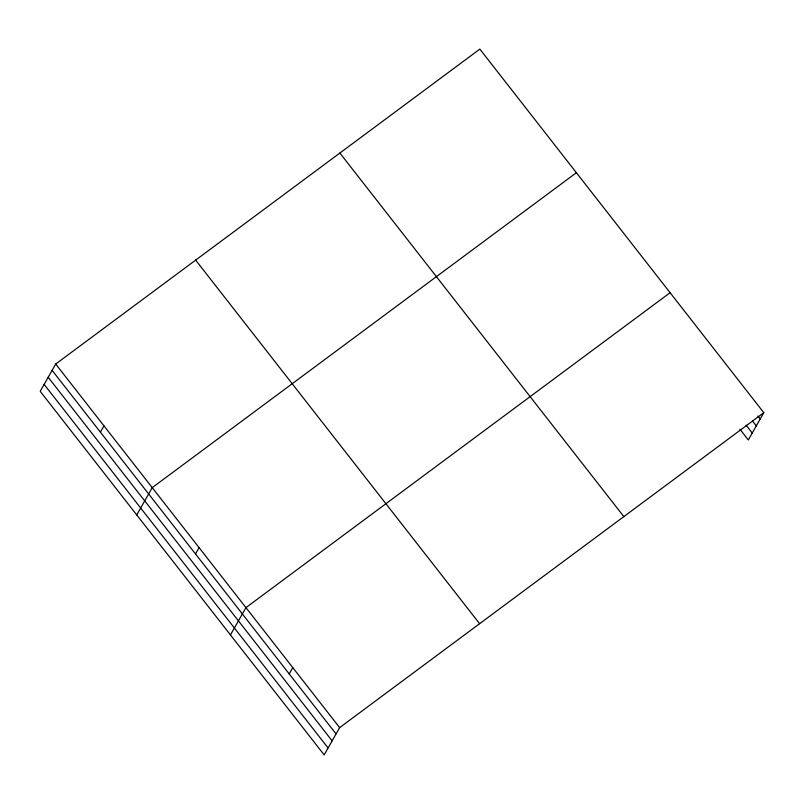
<?xml version="1.0" encoding="UTF-8"?>
<svg xmlns="http://www.w3.org/2000/svg" width="804" height="804" viewBox="0 0 804 804"><rect width="100%" height="100%" fill="white"/><g stroke="black" fill="none" stroke-linecap="round" stroke-linejoin="round"><path stroke-width="1.21" d="M55.697 364.041L40.2 391.317L324.153 754.896L339.65 727.62L763.8 412.683L479.847 49.104L55.697 364.041L339.65 727.62M100.389 432.15L103.967 425.849M136.74 514.932L152.237 487.656L576.388 172.719M195.513 553.956L199.09 547.655M230.446 634.919L245.944 607.643L670.094 292.706M289.219 673.933L292.797 667.632M763.8 412.683L748.303 439.959L739.861 429.135M757.921 416.04L760.222 418.984M752.454 420.984L756.293 425.909M746.092 425.165L752.242 433.034M339.871 153.031L623.834 516.61M195.663 260.114L479.616 623.693M52.109 370.342L336.062 733.921M48.18 377.267L332.132 740.846M44.13 384.392L328.082 747.971"/></g></svg>
